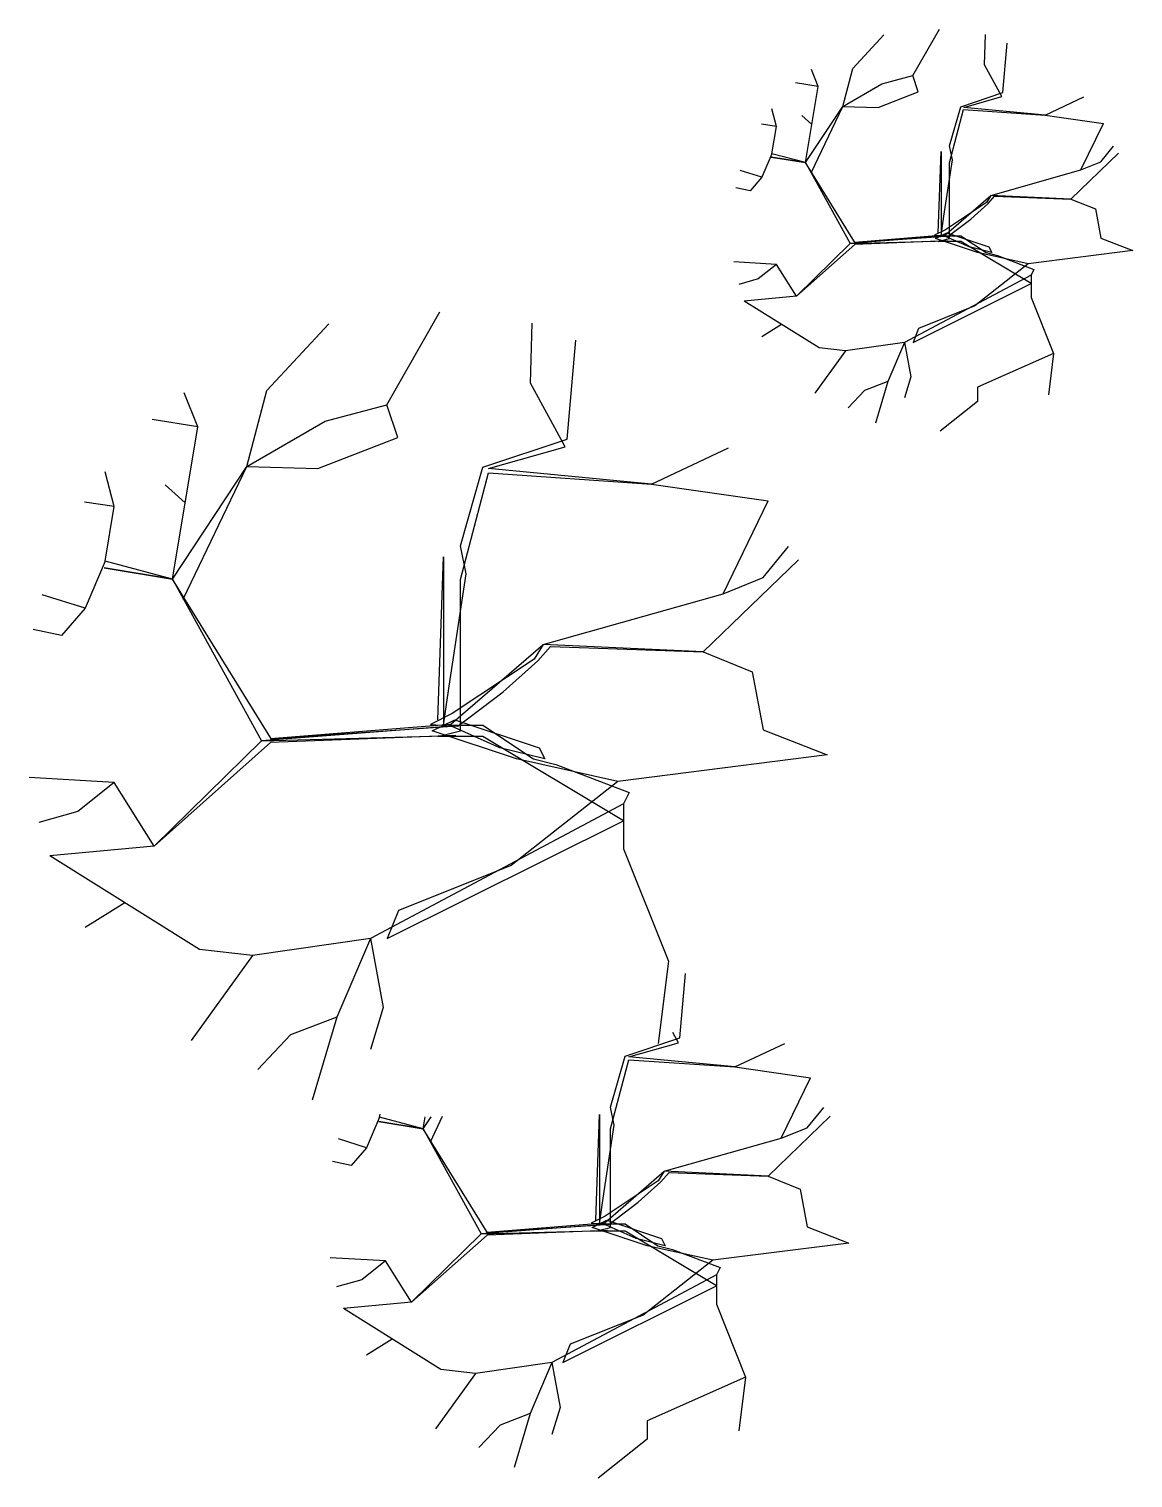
# Model space of a CAD drawing. Extents: x 618486 to 626710, y 189804 to 200603.
import ezdxf

# ---------------------------------------------------------------- set-up
doc = ezdxf.new("R2010")
doc.units = 0
doc.header["$LTSCALE"] = 8
doc.header["$MEASUREMENT"] = 0
doc.layers.add('WINDOW_TEXT', color=7, linetype='CONTINUOUS')

msp = doc.modelspace()

# ---------------------------------------------------------------- linework, layer by layer
at = {"layer": 'WINDOW_TEXT', "ltscale": 8}
for p, q in [((624623, 200310), (624854, 200559)), ((625070, 200256), (625268, 200603)), ((625605, 200337), (625611, 200561)), ((625741, 200129), (625774, 200497)), ((625733, 200101), (625605, 200337)), ((624366, 200175), (624315, 200301)), ((624549, 200026), (624623, 200310)), ((624840, 200195), (625070, 200256)), ((625110, 200134), (625070, 200256)), ((624366, 200175), (624196, 200202)), ((624271, 199607), (624366, 200175)), ((624549, 200026), (624840, 200195)), ((624813, 200019), (625110, 200134)), ((625427, 200024), (625741, 200129)), ((624054, 199877), (624021, 200007)), ((624271, 199607), (624549, 200026)), ((624312, 199532), (624549, 200026)), ((624549, 200026), (624813, 200019)), ((625344, 199732), (625427, 200024)), ((625344, 199606), (625448, 200003)), ((625448, 200003), (626055, 199962)), ((625448, 200003), (626055, 199962)), ((625449, 200019), (625733, 200101)), ((626055, 199962), (625449, 200019)), ((626055, 199962), (626343, 200097)), ((624054, 199877), (623943, 199895)), ((624318, 199891), (624244, 199959)), ((626055, 199962), (626490, 199899)), ((626322, 199553), (626490, 199899)), ((624020, 199674), (624054, 199877)), ((624020, 199674), (623946, 199499)), ((624271, 199607), (624020, 199674)), ((625260, 199083), (625281, 199690)), ((625281, 199690), (625281, 199502)), ((625365, 199627), (625344, 199732)), ((626248, 199336), (626603, 199679)), ((626471, 199614), (626566, 199729)), ((624016, 199649), (624271, 199607)), ((624271, 199607), (624016, 199649)), ((624271, 199607), (624603, 199005)), ((624643, 199005), (624271, 199607)), ((625302, 199209), (625365, 199627)), ((625344, 199041), (625344, 199606)), ((626322, 199553), (626471, 199614)), ((623946, 199499), (623785, 199548)), ((623946, 199499), (623858, 199397)), ((625281, 199502), (625281, 199334)), ((625652, 199363), (626322, 199553)), ((623858, 199397), (623752, 199420)), ((625300, 199059), (625652, 199363)), ((625652, 199363), (625618, 199309)), ((625632, 199302), (625679, 199357)), ((626248, 199336), (625652, 199363)), ((625679, 199357), (626248, 199336)), ((625679, 199357), (626248, 199336)), ((625281, 199334), (625281, 199062)), ((625618, 199309), (625314, 199106)), ((625503, 199187), (625632, 199302)), ((626248, 199336), (626431, 199262)), ((626431, 199262), (626471, 199045)), ((625281, 199062), (625302, 199209)), ((625334, 199059), (625503, 199187)), ((625314, 199059), (624603, 199005)), ((625307, 199066), (624637, 199012)), ((624637, 199012), (625314, 199059)), ((625314, 199106), (625232, 199066)), ((625232, 199066), (625334, 199059)), ((625239, 199041), (625323, 199083)), ((625553, 198937), (625239, 199041)), ((625260, 199020), (625344, 199041)), ((625490, 198979), (625302, 199062)), ((625302, 199062), (625427, 199062)), ((625323, 199083), (625637, 198979)), ((625427, 199062), (625616, 198937)), ((626471, 199045), (626710, 198952)), ((624603, 199005), (624203, 198612)), ((624637, 198998), (624203, 198612)), ((624603, 199005), (625327, 199025)), ((625327, 199025), (624637, 198998)), ((625427, 199020), (625260, 199020)), ((625951, 198707), (625427, 199020)), ((625658, 198937), (625490, 198979)), ((625930, 198853), (625553, 198937)), ((625616, 198937), (625700, 198916)), ((625637, 198979), (625658, 198937)), ((626710, 198952), (625930, 198853)), ((624054, 198849), (623737, 198868)), ((624054, 198849), (623919, 198741)), ((624203, 198612), (624054, 198849)), ((625930, 198853), (625532, 198539)), ((625700, 198916), (625972, 198811)), ((625972, 198811), (625951, 198769)), ((623919, 198741), (623774, 198700)), ((625951, 198769), (625009, 198267)), ((625072, 198267), (625951, 198707)), ((625951, 198769), (625951, 198602)), ((624203, 198612), (623814, 198576)), ((625951, 198602), (626118, 198184)), ((621152, 197802), (621547, 198496)), ((624372, 198227), (623814, 198576)), ((625532, 198539), (625113, 198372)), ((620258, 197910), (620720, 198407)), ((622222, 197964), (622235, 198410)), ((624093, 198402), (623946, 198309)), ((622495, 197547), (622559, 198284)), ((625113, 198372), (625072, 198267)), ((624569, 198205), (624340, 197888)), ((624569, 198205), (624372, 198227)), ((625009, 198267), (624569, 198205)), ((625009, 198267), (624883, 197975)), ((625009, 198267), (625056, 198010)), ((626118, 198184), (625553, 197933)), ((626118, 198184), (626080, 197876)), ((622479, 197490), (622222, 197964)), ((624883, 197975), (624711, 197909)), ((624883, 197975), (624792, 197666)), ((625056, 198010), (625009, 197855)), ((619744, 197639), (619641, 197892)), ((620109, 197342), (620258, 197910)), ((624711, 197909), (624589, 197780)), ((625553, 197933), (625553, 197828)), ((620692, 197680), (621152, 197802)), ((621233, 197558), (621152, 197802)), ((625553, 197828), (625274, 197605)), ((619744, 197639), (619404, 197693)), ((619554, 196503), (619744, 197639)), ((620109, 197342), (620692, 197680)), ((620637, 197328), (621233, 197558)), ((621867, 197338), (622495, 197547)), ((621910, 197328), (622479, 197490)), ((623123, 197212), (623698, 197483)), ((619121, 197044), (619054, 197304)), ((619554, 196503), (620109, 197342)), ((619635, 196354), (620109, 197342)), ((620109, 197342), (620637, 197328)), ((621700, 196752), (621867, 197338)), ((623123, 197212), (621910, 197328)), ((619649, 197071), (619500, 197206)), ((621700, 196501), (621909, 197296)), ((621909, 197296), (623123, 197212)), ((621909, 197296), (623123, 197212)), ((623123, 197212), (623992, 197088)), ((623657, 196394), (623992, 197088)), ((619121, 197044), (618899, 197078)), ((619053, 196638), (619121, 197044)), ((621532, 195455), (621574, 196669)), ((621574, 196669), (621574, 196292)), ((621742, 196543), (621700, 196752)), ((623955, 196516), (624144, 196746)), ((619053, 196638), (618904, 196286)), ((619554, 196503), (619045, 196588)), ((619045, 196588), (619554, 196503)), ((619554, 196503), (619053, 196638)), ((621616, 195706), (621742, 196543)), ((623508, 195962), (624219, 196648)), ((620299, 195299), (619554, 196503)), ((619554, 196503), (620218, 195299)), ((621700, 195372), (621700, 196501)), ((623657, 196394), (623955, 196516)), ((618904, 196286), (618583, 196386)), ((622316, 196016), (623657, 196394)), ((618904, 196286), (618728, 196083)), ((621574, 196292), (621574, 195957)), ((618728, 196083), (618516, 196129)), ((621612, 195407), (622316, 196016)), ((622316, 196016), (622249, 195907)), ((622276, 195894), (622371, 196002)), ((623508, 195962), (622316, 196016)), ((622371, 196002), (623508, 195962)), ((622371, 196002), (623508, 195962)), ((621574, 195957), (621574, 195414)), ((622249, 195907), (621639, 195502)), ((622018, 195664), (622276, 195894)), ((623508, 195962), (623874, 195813)), ((623874, 195813), (623955, 195380)), ((621574, 195414), (621616, 195706)), ((621680, 195407), (622018, 195664)), ((621639, 195502), (621477, 195420)), ((621639, 195407), (620218, 195299)), ((621626, 195420), (620285, 195312)), ((620285, 195312), (621639, 195407)), ((621477, 195420), (621680, 195407)), ((621490, 195372), (621658, 195455)), ((622118, 195163), (621490, 195372)), ((621532, 195330), (621700, 195372)), ((621616, 195414), (621867, 195414)), ((621993, 195246), (621616, 195414)), ((621658, 195455), (622286, 195246)), ((621867, 195414), (622244, 195163)), ((623955, 195380), (624433, 195193)), ((620218, 195299), (619419, 194514)), ((620285, 195285), (619419, 194514)), ((620218, 195299), (621666, 195339)), ((621666, 195339), (620285, 195285)), ((621867, 195330), (621532, 195330)), ((622914, 194702), (621867, 195330)), ((622328, 195163), (621993, 195246)), ((622286, 195246), (622328, 195163)), ((622872, 194995), (622118, 195163)), ((622244, 195163), (622411, 195121)), ((624433, 195193), (622872, 194995)), ((622411, 195121), (622956, 194912)), ((619121, 194987), (618486, 195026)), ((619121, 194987), (618850, 194771)), ((619419, 194514), (619121, 194987)), ((622872, 194995), (622077, 194368)), ((622914, 194828), (621030, 193824)), ((622956, 194912), (622914, 194828)), ((622914, 194828), (622914, 194493)), ((618850, 194771), (618559, 194690)), ((621155, 193824), (622914, 194702)), ((619419, 194514), (618640, 194442)), ((622914, 194493), (623249, 193657)), ((619757, 193743), (618640, 194442)), ((622077, 194368), (621239, 194033)), ((619199, 194092), (618904, 193908)), ((621239, 194033), (621155, 193824)), ((620151, 193698), (619757, 193743)), ((621030, 193824), (620151, 193698)), ((621030, 193824), (620779, 193238)), ((621030, 193824), (621125, 193310)), ((620151, 193698), (619693, 193064)), ((623249, 193657), (623172, 193042)), ((623335, 193085), (623376, 193564)), ((621125, 193310), (621030, 192999)), ((620779, 193238), (620434, 193107)), ((620779, 193238), (620596, 192621)), ((620434, 193107), (620191, 192850)), ((623324, 193048), (623283, 193124)), ((622926, 192949), (623335, 193085)), ((622954, 192943), (623324, 193048)), ((623743, 192868), (624116, 193043)), ((622818, 192569), (622926, 192949)), ((622818, 192406), (622954, 192922)), ((623743, 192868), (622954, 192943)), ((622954, 192922), (623743, 192868)), ((622954, 192922), (623743, 192868)), ((623743, 192868), (624308, 192787)), ((624090, 192336), (624308, 192787)), ((622845, 192433), (622818, 192569)), ((624283, 192415), (624407, 192565)), ((621097, 192494), (621000, 192266)), ((621092, 192462), (621423, 192406)), ((621423, 192406), (621092, 192462)), ((621097, 192494), (621101, 192517)), ((621423, 192406), (621097, 192494)), ((621423, 192406), (621483, 192497)), ((621423, 192406), (621438, 192497)), ((621476, 192310), (621567, 192500)), ((622709, 191726), (622736, 192514)), ((622736, 192514), (622736, 192270)), ((623993, 192055), (624455, 192501)), ((621000, 192266), (620792, 192331)), ((621423, 192406), (621854, 191624)), ((621907, 191624), (621423, 192406)), ((622763, 191889), (622845, 192433)), ((622818, 191671), (622818, 192406)), ((623218, 192090), (624090, 192336)), ((624090, 192336), (624283, 192415)), ((621000, 192266), (620886, 192134)), ((622736, 192270), (622736, 192052)), ((620886, 192134), (620748, 192164)), ((622736, 192052), (622736, 191699)), ((622761, 191694), (623218, 192090)), ((623174, 192020), (622778, 191756)), ((623025, 191861), (623192, 192011)), ((623218, 192090), (623174, 192020)), ((623192, 192011), (623254, 192081)), ((623993, 192055), (623218, 192090)), ((623254, 192081), (623993, 192055)), ((623254, 192081), (623993, 192055)), ((623993, 192055), (624231, 191958)), ((624231, 191958), (624283, 191677)), ((622736, 191699), (622763, 191889)), ((622805, 191694), (623025, 191861)), ((622778, 191694), (621854, 191624)), ((622770, 191703), (621898, 191633)), ((621898, 191633), (622778, 191694)), ((622778, 191756), (622673, 191703)), ((622673, 191703), (622805, 191694)), ((622681, 191671), (622790, 191726)), ((623008, 191590), (622763, 191699)), ((622763, 191699), (622926, 191699)), ((622790, 191726), (623199, 191590)), ((622926, 191699), (623171, 191535)), ((621854, 191624), (621335, 191114)), ((621898, 191615), (621335, 191114)), ((621854, 191624), (622796, 191650)), ((622796, 191650), (621898, 191615)), ((623090, 191535), (622681, 191671)), ((622709, 191644), (622818, 191671)), ((622926, 191644), (622709, 191644)), ((623607, 191236), (622926, 191644)), ((623226, 191535), (623008, 191590)), ((623199, 191590), (623226, 191535)), ((624283, 191677), (624594, 191555)), ((623580, 191427), (623090, 191535)), ((623171, 191535), (623280, 191508)), ((623280, 191508), (623634, 191372)), ((624594, 191555), (623580, 191427)), ((621141, 191422), (620729, 191446)), ((621141, 191422), (620965, 191281)), ((621335, 191114), (621141, 191422)), ((623580, 191427), (623062, 191019)), ((623634, 191372), (623607, 191318)), ((620965, 191281), (620776, 191228)), ((623607, 191318), (622382, 190665)), ((623607, 191318), (623607, 191100)), ((622464, 190665), (623607, 191236)), ((621335, 191114), (620829, 191067)), ((621555, 190613), (620829, 191067)), ((623607, 191100), (623824, 190557)), ((623062, 191019), (622518, 190801)), ((621192, 190840), (621000, 190720)), ((622518, 190801), (622464, 190665)), ((621811, 190584), (621555, 190613)), ((622382, 190665), (621811, 190584)), ((622382, 190665), (622219, 190285)), ((622382, 190665), (622444, 190331)), ((621811, 190584), (621513, 190172)), ((623824, 190557), (623090, 190230)), ((623824, 190557), (623774, 190157)), ((622219, 190285), (621995, 190199)), ((622219, 190285), (622100, 189883)), ((622444, 190331), (622382, 190129)), ((621995, 190199), (621837, 190032)), ((623090, 190230), (623090, 190094)), ((623090, 190094), (622727, 189804))]:
    msp.add_line(p, q, dxfattribs=at)

doc.saveas('drawing.dxf')
